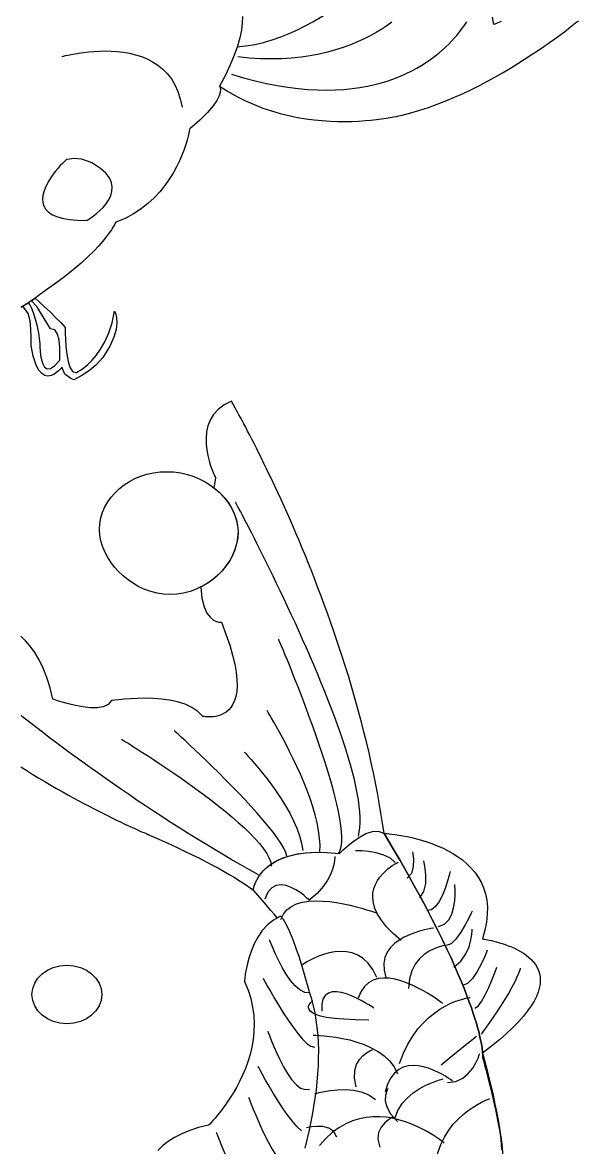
# Model space of a CAD drawing. Extents: x 40 to 170, y 25 to 272.
# Drawn here: x 98.24 to 113.9, y 102.45 to 134.14 of the extents above; entities that cross this region are included whole.
import ezdxf

# ---------------------------------------------------------------- set-up
doc = ezdxf.new("R2010")
doc.units = 0

msp = doc.modelspace()

# ---------------------------------------------------------------- linework, layer by layer
at = {"color": 250, "linetype": 'Continuous'}
for points in [[(104.2813, 133.4594), (104.532407, 133.480673), (104.783012, 133.520975), (105.031908, 133.578248), (105.277892, 133.650434), (105.519757, 133.735474), (105.7563, 133.83131), (105.986315, 133.935881), (106.208597, 134.047131), (106.421941, 134.163001), (106.625142, 134.281431), (106.816995, 134.400363), (106.996296, 134.517738), (107.161839, 134.631499), (107.312419, 134.739585), (107.446831, 134.839939), (107.56387, 134.930502), (107.662331, 135.009216), (107.74101, 135.074021), (107.798701, 135.122859), (107.834199, 135.153672), (107.8463, 135.1644)], [(104.442427, 134.308954), (104.433558, 134.12443), (104.407287, 133.924035), (104.362035, 133.707131), (104.296223, 133.473078), (104.208272, 133.221238), (104.096604, 132.950971), (103.95964, 132.661638), (103.7958, 132.3526)], [(104.442427, 134.308954), (104.433558, 134.12443), (104.407287, 133.924035), (104.362035, 133.707131), (104.296223, 133.473078), (104.208272, 133.221238), (104.096604, 132.950971), (103.95964, 132.661638), (103.7958, 132.3526)], [(103.7958, 132.3526), (104.03466, 132.198568), (104.276641, 132.060299), (104.520906, 131.937041), (104.766619, 131.828041), (105.012942, 131.732543), (105.259041, 131.649796), (105.504077, 131.579045), (105.747214, 131.519538), (105.987616, 131.47052), (106.224447, 131.431238), (106.456869, 131.400938), (106.684045, 131.378868), (106.90514, 131.364273), (107.119317, 131.356401), (107.325739, 131.354497), (107.52357, 131.357808), (107.711973, 131.365581), (107.890111, 131.377063), (108.057147, 131.391499), (108.212246, 131.408136), (108.354571, 131.426221), (108.483285, 131.445), (108.597551, 131.46372), (108.696533, 131.481627), (108.779394, 131.497968), (108.845298, 131.511989), (108.893408, 131.522937), (108.922888, 131.530059), (108.9329, 131.5326), (109.182549, 131.595858), (109.431678, 131.668409), (109.679768, 131.749481), (109.926298, 131.838305), (110.170749, 131.934109), (110.412602, 132.036123), (110.651337, 132.143576), (110.886433, 132.255698), (111.117371, 132.371717), (111.343631, 132.490864), (111.564694, 132.612366), (111.78004, 132.735455), (111.98915, 132.859358), (112.191502, 132.983306), (112.386578, 133.106528), (112.573858, 133.228252), (112.752822, 133.347708), (112.922951, 133.464127), (113.083724, 133.576736), (113.234622, 133.684765), (113.375125, 133.787443), (113.504714, 133.884001), (113.622868, 133.973666), (113.729069, 134.055669), (113.822795, 134.129239), (113.903528, 134.193605)], [(104.1263, 132.6844), (104.465405, 132.584688), (104.79393, 132.49876), (105.112011, 132.426084), (105.419785, 132.366129), (105.717387, 132.318366), (106.004953, 132.282263), (106.28262, 132.257289), (106.550524, 132.242914), (106.808801, 132.238607), (107.057586, 132.243838), (107.297016, 132.258075), (107.527228, 132.280789), (107.748356, 132.311447), (107.960537, 132.349521), (108.163907, 132.394478), (108.358603, 132.445788), (108.54476, 132.502921), (108.722514, 132.565346), (108.892002, 132.632531), (109.05336, 132.703947), (109.206722, 132.779063), (109.352227, 132.857348), (109.490009, 132.938271), (109.620206, 133.021301), (109.742952, 133.105908), (109.858384, 133.191562), (109.966638, 133.27773), (110.06785, 133.363884), (110.162156, 133.449491), (110.249693, 133.534022), (110.330595, 133.616946), (110.405001, 133.697731), (110.473044, 133.775847), (110.534863, 133.850764), (110.590592, 133.921951), (110.640367, 133.988877), (110.684326, 134.051011), (110.722603, 134.107823), (110.755335, 134.158781)], [(108.642394, 134.14722), (108.505852, 134.051743), (108.359687, 133.956675), (108.203803, 133.862814), (108.038099, 133.770957), (107.862477, 133.681899), (107.676838, 133.596438), (107.481085, 133.51537), (107.275118, 133.439492), (107.058839, 133.369601), (106.83215, 133.306493), (106.594951, 133.250964), (106.347145, 133.203812), (106.088632, 133.165833), (105.819314, 133.137823), (105.539092, 133.12058), (105.247869, 133.114899), (104.945545, 133.121578), (104.632021, 133.141412), (104.3072, 133.1752)], [(111.727313, 134.170304), (111.616784, 134.127811), (111.546274, 134.099433), (111.5215, 134.0891), (111.48556, 134.288426)], [(99.3535, 133.185), (99.364803, 133.188076), (99.397676, 133.196577), (99.450566, 133.209417), (99.521921, 133.225508), (99.610187, 133.243762), (99.713813, 133.263092), (99.831245, 133.282411), (99.960931, 133.30063), (100.101317, 133.316663), (100.250851, 133.329421), (100.407981, 133.337818), (100.571153, 133.340766), (100.738814, 133.337176), (100.909412, 133.325963), (101.081395, 133.306037), (101.253208, 133.276312), (101.423301, 133.2357), (101.590118, 133.183114), (101.752109, 133.117465), (101.90772, 133.037668), (102.055398, 132.942633), (102.193591, 132.831273), (102.320746, 132.702502), (102.43531, 132.555231), (102.53573, 132.388373), (102.620454, 132.20084), (102.687928, 131.991545), (102.7366, 131.7594)], [(103.7958, 132.3526), (103.801466, 132.342279), (103.812192, 132.310543), (103.818575, 132.256234), (103.811208, 132.178194), (103.780688, 132.075262), (103.717608, 131.946282), (103.612565, 131.790095), (103.456152, 131.605541), (103.238966, 131.391462), (102.9516, 131.1467), (102.949278, 131.132281), (102.94171, 131.090675), (102.927987, 131.024359), (102.907206, 130.93581), (102.878458, 130.827505), (102.840838, 130.701921), (102.79344, 130.561535), (102.735357, 130.408825), (102.665683, 130.246267), (102.583513, 130.076337), (102.487939, 129.901515), (102.378055, 129.724275), (102.252956, 129.547096), (102.111735, 129.372454), (101.953486, 129.202827), (101.777302, 129.04069), (101.582278, 128.888523), (101.367507, 128.7488), (101.132083, 128.624), (100.8751, 128.5166), (100.85684, 128.488512), (100.830567, 128.443639), (100.794218, 128.382452), (100.745731, 128.30542), (100.683044, 128.213011), (100.604097, 128.105696), (100.506826, 127.983944), (100.38917, 127.848223), (100.249067, 127.699004), (100.084456, 127.536756), (99.893273, 127.361947), (99.673458, 127.175048), (99.422949, 126.976528), (99.139684, 126.766855), (98.8216, 126.5465), (98.81733, 126.542948), (98.804717, 126.532627), (98.78406, 126.516037), (98.755656, 126.49368), (98.719803, 126.466056), (98.6768, 126.433668), (98.626943, 126.397017), (98.57053, 126.356602), (98.50786, 126.312927), (98.439231, 126.266491), (98.364939, 126.217796), (98.285283, 126.167344), (98.200561, 126.115634)], [(99.5014, 130.2867), (99.486616, 130.279618), (99.457483, 130.256995), (99.416273, 130.220187), (99.365258, 130.170549), (99.30671, 130.109437), (99.242903, 130.038205), (99.176107, 129.95821), (99.108596, 129.870806), (99.042641, 129.777349), (98.980515, 129.679194), (98.92449, 129.577697), (98.876838, 129.474214), (98.839832, 129.370098), (98.815743, 129.266706), (98.806845, 129.165394), (98.815408, 129.067515), (98.843706, 128.974427), (98.894011, 128.887484), (98.968595, 128.808042), (99.06973, 128.737455), (99.199688, 128.67708), (99.360742, 128.628272), (99.555164, 128.592385), (99.785226, 128.570776), (100.0532, 128.5648), (100.067737, 128.57349), (100.10788, 128.598771), (100.168422, 128.639458), (100.24416, 128.694365), (100.329889, 128.762308), (100.420404, 128.8421), (100.510501, 128.932558), (100.594974, 129.032496), (100.668619, 129.140729), (100.726231, 129.256072), (100.762605, 129.37734), (100.772538, 129.503347), (100.750823, 129.632909), (100.692257, 129.76484), (100.591634, 129.897956), (100.44375, 130.031071), (100.2434, 130.163), (100.197288, 130.185906), (100.075384, 130.236667), (99.902336, 130.288345), (99.702792, 130.314002), (99.5014, 130.2867)], [(98.5953, 126.3744), (98.71883, 126.263801), (98.863241, 126.131874), (99.018212, 125.986525), (99.173426, 125.835659), (99.318562, 125.687182), (99.4433, 125.549), (99.443261, 125.504511), (99.44502, 125.385441), (99.451389, 125.213389), (99.46518, 125.009951), (99.489205, 124.796726), (99.526278, 124.595311), (99.579209, 124.427303), (99.650813, 124.3143), (99.7439, 124.2779), (99.760716, 124.285168), (99.807809, 124.308713), (99.88015, 124.351145), (99.972707, 124.415074), (100.080451, 124.50311), (100.19835, 124.617863), (100.321374, 124.761942), (100.444493, 124.937959), (100.562675, 125.148523), (100.670891, 125.396245), (100.764109, 125.683734), (100.8373, 126.0136), (100.847896, 125.992035), (100.87082, 125.928192), (100.892782, 125.82335), (100.900488, 125.678788), (100.880645, 125.495783), (100.819961, 125.275614), (100.705144, 125.01956), (100.5229, 124.7289), (100.498166, 124.696446), (100.425226, 124.61047), (100.305975, 124.48805), (100.142307, 124.346263), (99.936118, 124.202187), (99.6893, 124.0729), (99.600711, 124.113396), (99.436189, 124.23287), (99.3476, 124.4283), (99.336906, 124.414472), (99.306691, 124.378809), (99.259755, 124.330046), (99.198896, 124.276915), (99.126915, 124.228152), (99.046611, 124.192489), (98.960783, 124.178661), (98.872232, 124.195401), (98.783756, 124.251442), (98.698155, 124.355519), (98.618229, 124.516365), (98.546778, 124.742714), (98.4866, 125.0433), (98.488565, 125.109556), (98.489214, 125.278148), (98.480682, 125.503812), (98.455099, 125.741284), (98.4046, 125.9453), (98.357187, 126.0119), (98.2569, 126.1499), (98.4065, 126.2449), (98.447072, 126.183604), (98.493033, 126.095629), (98.542353, 125.976469), (98.593, 125.821621), (98.642945, 125.626579), (98.690155, 125.386841), (98.7326, 125.0979), (98.732403, 125.069827), (98.733744, 124.995303), (98.739519, 124.888866), (98.752625, 124.765057), (98.775956, 124.638415), (98.812411, 124.52348), (98.864885, 124.434791), (98.936275, 124.386889), (99.029476, 124.394314), (99.147386, 124.471604), (99.2929, 124.6333), (99.295733, 124.685337), (99.29881, 124.818657), (99.294002, 124.999075), (99.273178, 125.192404), (99.228206, 125.364459), (99.150957, 125.481053), (99.0333, 125.508), (98.6506, 126.1366), (98.4921, 126.3023), (98.5953, 126.3744)], [(108.4264, 111.2976), (108.384481, 111.584136), (108.339198, 111.869949), (108.290676, 112.154927), (108.239037, 112.438956), (108.184407, 112.721922), (108.12691, 113.003714), (108.06667, 113.284217), (108.00381, 113.563318), (107.938456, 113.840904), (107.870731, 114.116861), (107.800759, 114.391077), (107.728665, 114.663438), (107.654572, 114.933832), (107.578606, 115.202143), (107.500889, 115.46826), (107.421547, 115.73207), (107.340703, 115.993458), (107.258481, 116.252312), (107.175006, 116.508518), (107.090403, 116.761963), (107.004794, 117.012535), (106.918304, 117.260119), (106.831057, 117.504602), (106.743178, 117.745871), (106.654791, 117.983814), (106.566019, 118.218316), (106.476987, 118.449264), (106.387819, 118.676546), (106.29864, 118.900047), (106.209573, 119.119656), (106.120742, 119.335257), (106.032272, 119.546739), (105.944288, 119.753988), (105.856912, 119.95689), (105.770269, 120.155332), (105.684483, 120.349202), (105.599679, 120.538386), (105.515981, 120.72277), (105.433513, 120.902242), (105.352398, 121.076688), (105.272762, 121.245995), (105.194728, 121.410049), (105.11842, 121.568738), (105.043963, 121.721948), (104.971481, 121.869566), (104.901097, 122.011479), (104.832937, 122.147573), (104.767124, 122.277735), (104.703782, 122.401852), (104.643036, 122.51981), (104.585009, 122.631497), (104.529826, 122.736799), (104.477612, 122.835604), (104.428489, 122.927796), (104.382583, 123.013264), (104.340017, 123.091895), (104.300916, 123.163574), (104.265404, 123.228189), (104.233604, 123.285626), (104.205642, 123.335772), (104.181641, 123.378514), (104.161725, 123.413739), (104.146019, 123.441333), (104.134647, 123.461184), (104.127732, 123.473177), (104.1254, 123.4772), (103.919915, 123.36759), (103.755028, 123.239521), (103.627105, 123.096232), (103.532514, 122.940964), (103.467622, 122.776956), (103.428797, 122.60745), (103.412406, 122.435684), (103.414817, 122.264899), (103.432396, 122.098336), (103.461512, 121.939234), (103.498532, 121.790833), (103.539822, 121.656373), (103.581751, 121.539095), (103.620686, 121.442239), (103.652994, 121.369044), (103.675043, 121.322751), (103.6832, 121.3066), (103.6365, 121.0318), (103.78285, 120.907345), (103.914591, 120.771722), (104.030211, 120.626157), (104.1282, 120.471875), (104.207045, 120.310103), (104.265234, 120.142066), (104.301257, 119.968989), (104.3136, 119.7921), (104.303125, 119.620842), (104.272424, 119.451632), (104.222585, 119.285779), (104.154694, 119.124593), (104.069838, 118.969381), (103.969104, 118.821454), (103.853578, 118.68212), (103.724348, 118.552688), (103.5825, 118.434469), (103.429122, 118.328769), (103.2653, 118.2369), (103.297814, 117.921264), (103.35773, 117.680616), (103.436711, 117.504848), (103.526418, 117.383854), (103.618512, 117.307524), (103.704656, 117.265752), (103.77651, 117.248429), (103.825738, 117.245448), (103.844, 117.2467), (103.974674, 116.909333), (104.080222, 116.601332), (104.162277, 116.321378), (104.222473, 116.068155), (104.262442, 115.840345), (104.283817, 115.636631), (104.288231, 115.455696), (104.277318, 115.296222), (104.25271, 115.156891), (104.21604, 115.036388), (104.168941, 114.933393), (104.113046, 114.84659), (104.049988, 114.774662), (103.981399, 114.716292), (103.908914, 114.670161), (103.834165, 114.634953), (103.758785, 114.60935), (103.684406, 114.592035), (103.612663, 114.58169), (103.545187, 114.576999), (103.483611, 114.576644), (103.42957, 114.579307), (103.384695, 114.583672), (103.35062, 114.58842), (103.328977, 114.592236), (103.3214, 114.5938), (103.183585, 114.732486), (103.015253, 114.844732), (102.822336, 114.933039), (102.610766, 114.999908), (102.386474, 115.047841), (102.155392, 115.079338), (101.923451, 115.0969), (101.696583, 115.103029), (101.48072, 115.100226), (101.281793, 115.090993), (101.105733, 115.077829), (100.958472, 115.063237), (100.845942, 115.049717), (100.774074, 115.039771), (100.7488, 115.0359), (100.656074, 114.928129), (100.517138, 114.863297), (100.343588, 114.83452), (100.147022, 114.834914), (99.939037, 114.857593), (99.731232, 114.895672), (99.535203, 114.942266), (99.362548, 114.990491), (99.224864, 115.033462), (99.133749, 115.064293), (99.1008, 115.0761), (99.019159, 115.400886), (98.925883, 115.693012), (98.822314, 115.954153), (98.709795, 116.185982), (98.589671, 116.390176), (98.463284, 116.568409), (98.331978, 116.722356), (98.197096, 116.853693)], [(102.3132, 121.4875), (102.508057, 121.478311), (102.6995, 121.451429), (102.886264, 121.407881), (103.067086, 121.348692), (103.240703, 121.27489), (103.405851, 121.187499), (103.561267, 121.087548), (103.705687, 120.976063), (103.837849, 120.854069), (103.956488, 120.722593), (104.060341, 120.582662), (104.148145, 120.435302), (104.218637, 120.281539), (104.270552, 120.1224), (104.302627, 119.958912), (104.3136, 119.7921), (104.303573, 119.624531), (104.27417, 119.458904), (104.226407, 119.296441), (104.161302, 119.138367), (104.07987, 118.985906), (103.983129, 118.840281), (103.872096, 118.702717), (103.747788, 118.574438), (103.61122, 118.456666), (103.46341, 118.350626), (103.305374, 118.257543), (103.13813, 118.178639), (102.962693, 118.115139), (102.780082, 118.068267), (102.591312, 118.039246), (102.3974, 118.0293), (102.214091, 118.038794), (102.034051, 118.066485), (101.858292, 118.111188), (101.687826, 118.171718), (101.523664, 118.246889), (101.36682, 118.335516), (101.218305, 118.436414), (101.07913, 118.548397), (100.950309, 118.67028), (100.832853, 118.800877), (100.727775, 118.939004), (100.636086, 119.083475), (100.558798, 119.233104), (100.496923, 119.386707), (100.451474, 119.543097), (100.423462, 119.70109), (100.4139, 119.8595), (100.423737, 120.025555), (100.452604, 120.186904), (100.499533, 120.342719), (100.563558, 120.49217), (100.64371, 120.634429), (100.739023, 120.768667), (100.84853, 120.894054), (100.971263, 121.009763), (101.106254, 121.114962), (101.252538, 121.208825), (101.409146, 121.290522), (101.575111, 121.359223), (101.749466, 121.414101), (101.931244, 121.454326), (102.119478, 121.479068), (102.3132, 121.4875)], [(107.7029, 111.2172), (107.729915, 111.332254), (107.747489, 111.458631), (107.755968, 111.595808), (107.7557, 111.743258), (107.74703, 111.900457), (107.730306, 112.06688), (107.705875, 112.242003), (107.674082, 112.4253), (107.635275, 112.616247), (107.5898, 112.814318), (107.538005, 113.018989), (107.480234, 113.229735), (107.416837, 113.446031), (107.348158, 113.667352), (107.274545, 113.893174), (107.196344, 114.122971), (107.113902, 114.356218), (107.027566, 114.592391), (106.937682, 114.830965), (106.844597, 115.071414), (106.748657, 115.313215), (106.650211, 115.555842), (106.549603, 115.79877), (106.447181, 116.041474), (106.343291, 116.28343), (106.23828, 116.524113), (106.132495, 116.762997), (106.026282, 116.999558), (105.919988, 117.233271), (105.813961, 117.463612), (105.708545, 117.690054), (105.604088, 117.912074), (105.500938, 118.129146), (105.399439, 118.340746), (105.29994, 118.546349), (105.202787, 118.745429), (105.108325, 118.937462), (105.016903, 119.121924), (104.928867, 119.298289), (104.844563, 119.466032), (104.764338, 119.624628), (104.68854, 119.773553), (104.617513, 119.912282), (104.551606, 120.04029), (104.491164, 120.157051), (104.436535, 120.262042), (104.388065, 120.354736), (104.346101, 120.434611), (104.310989, 120.501139), (104.283076, 120.553797), (104.262709, 120.59206), (104.250235, 120.615403), (104.246, 120.6233)], [(105.4519, 116.7644), (105.457613, 116.751084), (105.474236, 116.712119), (105.500996, 116.648976), (105.53712, 116.563129), (105.581835, 116.456051), (105.634367, 116.329213), (105.693943, 116.184089), (105.759791, 116.022152), (105.831137, 115.844875), (105.907207, 115.653729), (105.98723, 115.450188), (106.07043, 115.235724), (106.156036, 115.011811), (106.243274, 114.77992), (106.331372, 114.541525), (106.419554, 114.298098), (106.50705, 114.051112), (106.593085, 113.802041), (106.676886, 113.552355), (106.757681, 113.303529), (106.834695, 113.057034), (106.907156, 112.814345), (106.974291, 112.576932), (107.035326, 112.34627), (107.089488, 112.123831), (107.136004, 111.911087), (107.174101, 111.709511), (107.203006, 111.520576), (107.221946, 111.345755), (107.230146, 111.18652), (107.226836, 111.044345), (107.21124, 110.920701), (107.182585, 110.817062), (107.1401, 110.7349)], [(106.6176, 110.7751), (106.62379, 110.964912), (106.612023, 111.166102), (106.583943, 111.376827), (106.541197, 111.595243), (106.485428, 111.819507), (106.418282, 112.047774), (106.341405, 112.278202), (106.256441, 112.508948), (106.165036, 112.738166), (106.068834, 112.964015), (105.969481, 113.184651), (105.868623, 113.398229), (105.767903, 113.602908), (105.668968, 113.796842), (105.573463, 113.978189), (105.483032, 114.145105), (105.399321, 114.295747), (105.323975, 114.428271), (105.258639, 114.540833), (105.204958, 114.631591), (105.164578, 114.6987), (105.139144, 114.740318), (105.1303, 114.7546)], [(104.8891, 110.1319), (104.632661, 110.273969), (104.377644, 110.417919), (104.124183, 110.563575), (103.872414, 110.710756), (103.62247, 110.859285), (103.374487, 111.008983), (103.128598, 111.159673), (102.884938, 111.311176), (102.643642, 111.463314), (102.404843, 111.615909), (102.168677, 111.768783), (101.935278, 111.921757), (101.70478, 112.074653), (101.477318, 112.227293), (101.253027, 112.379499), (101.03204, 112.531093), (100.814492, 112.681896), (100.600518, 112.83173), (100.390252, 112.980417), (100.183828, 113.127779), (99.981382, 113.273638), (99.783047, 113.417815), (99.588958, 113.560133), (99.399249, 113.700412), (99.214056, 113.838475), (99.033512, 113.974144), (98.857751, 114.10724), (98.686909, 114.237586), (98.52112, 114.365003), (98.360517, 114.489312), (98.205237, 114.610336)], [(105.693, 110.6545), (105.660381, 110.759931), (105.602618, 110.882095), (105.521964, 111.019201), (105.420674, 111.169458), (105.301001, 111.331077), (105.165198, 111.502266), (105.015518, 111.681234), (104.854216, 111.866192), (104.683545, 112.055349), (104.505758, 112.246914), (104.32311, 112.439097), (104.137853, 112.630107), (103.95224, 112.818153), (103.768527, 113.001446), (103.588966, 113.178194), (103.41581, 113.346606), (103.251314, 113.504893), (103.09773, 113.651264), (102.957313, 113.783928), (102.832315, 113.901095), (102.724991, 114.000974), (102.637594, 114.081775), (102.572378, 114.141706), (102.531595, 114.178978), (102.5175, 114.1918)], [(101.0302, 113.9506), (101.043827, 113.942308), (101.083475, 113.918026), (101.147294, 113.878648), (101.233437, 113.825067), (101.340053, 113.758176), (101.465294, 113.67887), (101.60731, 113.58804), (101.764253, 113.48658), (101.934273, 113.375384), (102.115522, 113.255344), (102.30615, 113.127355), (102.504309, 112.992309), (102.708148, 112.851099), (102.91582, 112.704619), (103.125475, 112.553763), (103.335264, 112.399422), (103.543338, 112.242491), (103.747847, 112.083863), (103.946944, 111.924431), (104.138778, 111.765089), (104.321501, 111.606729), (104.493263, 111.450245), (104.652216, 111.296531), (104.79651, 111.146478), (104.924297, 111.000982), (105.033727, 110.860934), (105.122952, 110.727229), (105.190121, 110.60076), (105.233387, 110.482419), (105.2509, 110.3731)], [(104.4871, 113.5889), (104.50074, 113.574715), (104.539649, 113.533484), (104.600806, 113.467191), (104.681194, 113.377822), (104.777794, 113.267362), (104.887585, 113.137796), (105.00755, 112.991109), (105.13467, 112.829286), (105.265925, 112.654313), (105.398297, 112.468173), (105.528766, 112.272853), (105.654315, 112.070337), (105.771923, 111.862611), (105.878572, 111.651659), (105.971244, 111.439467), (106.046918, 111.22802), (106.102576, 111.019302), (106.1352, 110.8153)], [(98.191945, 113.173209), (98.363644, 113.064909), (98.534188, 112.959338), (98.703315, 112.856536), (98.870764, 112.75654), (99.036271, 112.659389), (99.199575, 112.565121), (99.360414, 112.473775), (99.518525, 112.385387), (99.673646, 112.299998), (99.825516, 112.217644), (99.973871, 112.138364), (100.118451, 112.062197), (100.258992, 111.989181), (100.395233, 111.919354), (100.526912, 111.852753), (100.653766, 111.789419), (100.775533, 111.729387), (100.891951, 111.672698), (101.002758, 111.619389), (101.107692, 111.569499), (101.206491, 111.523065), (101.298892, 111.480126), (101.384633, 111.44072), (101.463453, 111.404885), (101.535089, 111.372661), (101.599279, 111.344084), (101.655761, 111.319193), (101.704272, 111.298027), (101.744551, 111.280623), (101.776336, 111.26702), (101.799363, 111.257257), (101.813372, 111.251371), (101.8181, 111.2494), (102.086002, 111.131836), (102.340137, 111.017711), (102.580867, 110.906996), (102.808551, 110.799662), (103.023552, 110.695679), (103.226231, 110.595017), (103.416949, 110.497647), (103.596066, 110.40354), (103.763944, 110.312665), (103.920945, 110.224993), (104.067428, 110.140495), (104.203756, 110.059142), (104.33029, 109.980902), (104.447389, 109.905748), (104.555417, 109.833649), (104.654734, 109.764577), (104.7457, 109.6985), (104.747074, 109.708885), (104.752383, 109.738364), (104.763406, 109.784426), (104.781922, 109.844559), (104.80971, 109.91625), (104.84855, 109.996989), (104.900219, 110.084262), (104.966498, 110.175558), (105.049165, 110.268365), (105.149999, 110.360171), (105.270781, 110.448464), (105.413288, 110.530731), (105.579299, 110.604462), (105.770595, 110.667144), (105.988954, 110.716265), (106.236154, 110.749313), (106.513976, 110.763776), (106.824198, 110.757142), (107.1686, 110.7269), (107.198138, 110.756799), (107.279746, 110.835069), (107.402919, 110.94457), (107.557148, 111.068163), (107.731926, 111.188707), (107.916748, 111.289063), (108.101106, 111.35209), (108.274492, 111.360649), (108.4264, 111.2976)], [(106.204217, 102.431777), (106.26254, 102.666142), (106.316862, 102.900465), (106.366934, 103.13449), (106.41251, 103.367963), (106.453342, 103.600628), (106.489185, 103.832229), (106.519789, 104.062511), (106.544909, 104.291218), (106.564297, 104.518096), (106.577707, 104.742888), (106.58489, 104.965339), (106.585601, 105.185193), (106.579591, 105.402196), (106.566614, 105.616091), (106.546422, 105.826623), (106.518769, 106.033537), (106.483408, 106.236577), (106.44009, 106.435488), (106.38857, 106.630014), (106.3286, 106.8199), (106.318681, 106.857279), (106.290464, 106.961228), (106.246259, 107.11947), (106.188378, 107.319726), (106.11913, 107.549716), (106.040825, 107.797163), (105.955775, 108.049786), (105.866289, 108.295307), (105.774678, 108.521448), (105.683253, 108.71593), (105.594323, 108.866474), (105.5102, 108.9608), (105.4124, 108.9144), (105.327321, 109.016339), (105.226337, 109.136815), (105.113575, 109.270663), (104.993163, 109.412719), (104.869229, 109.557819), (104.7459, 109.7008), (104.748978, 109.72098), (104.757144, 109.760153), (104.772345, 109.815571), (104.796529, 109.884485), (104.831641, 109.964146), (104.87963, 110.051804), (104.942442, 110.144711), (105.022025, 110.240117), (105.120325, 110.335275), (105.23929, 110.427434), (105.380867, 110.513847), (105.547004, 110.591763), (105.739646, 110.658434), (105.960742, 110.711111), (106.212238, 110.747045), (106.496082, 110.763488), (106.81422, 110.757689), (107.1686, 110.7269), (107.198138, 110.756799), (107.279746, 110.835069), (107.402919, 110.94457), (107.557148, 111.068163), (107.731926, 111.188707), (107.916748, 111.289063), (108.101106, 111.35209), (108.274492, 111.360649), (108.4264, 111.2976), (108.658655, 110.906745), (108.877569, 110.530887), (109.083536, 110.169805), (109.276951, 109.823282), (109.458209, 109.491098), (109.627704, 109.173034), (109.78583, 108.868872), (109.932984, 108.578392), (110.069558, 108.301376), (110.195948, 108.037604), (110.312548, 107.786858), (110.419752, 107.548919), (110.517957, 107.323567), (110.607555, 107.110584), (110.688942, 106.909751), (110.762513, 106.720849), (110.828661, 106.543659), (110.887782, 106.377962), (110.940269, 106.223539), (110.986519, 106.080171), (111.026925, 105.94764), (111.061882, 105.825726), (111.091784, 105.71421), (111.117026, 105.612874), (111.138003, 105.521498), (111.15511, 105.439864), (111.168741, 105.367752), (111.17929, 105.304944), (111.187152, 105.251221), (111.192722, 105.206363), (111.196394, 105.170153), (111.198564, 105.14237), (111.199625, 105.122796), (111.199972, 105.111213), (111.2, 105.1074), (111.2031, 105.1098), (111.1963, 105.0077), (111.204075, 104.979703), (111.225852, 104.900202), (111.259305, 104.775928), (111.30211, 104.613614), (111.351944, 104.419993), (111.406482, 104.201796), (111.4634, 103.965757), (111.520373, 103.718607), (111.575078, 103.46708), (111.625189, 103.217907), (111.668383, 102.977822), (111.702335, 102.753556), (111.724722, 102.551842), (111.733218, 102.379413)], [(108.424, 111.3143), (108.4409, 111.2967), (108.4264, 111.2976), (108.424, 111.3143)], [(108.4264, 111.2976), (108.436249, 111.296981), (108.464882, 111.294858), (108.510931, 111.290837), (108.573026, 111.284521), (108.649799, 111.275514), (108.73988, 111.26342), (108.8419, 111.247844), (108.954491, 111.228388), (109.076282, 111.204658), (109.205906, 111.176257), (109.341993, 111.142789), (109.483173, 111.103858), (109.628078, 111.059069), (109.775339, 111.008024), (109.923586, 110.950329), (110.071451, 110.885587), (110.217565, 110.813403), (110.360557, 110.733379), (110.499061, 110.645121), (110.631705, 110.548232), (110.757121, 110.442316), (110.873941, 110.326978), (110.980794, 110.201821), (111.076313, 110.066449), (111.159127, 109.920466), (111.227868, 109.763477), (111.281166, 109.595085), (111.317653, 109.414894), (111.33596, 109.222508), (111.334717, 109.017532), (111.312555, 108.79957), (111.268106, 108.568224), (111.2, 108.3231), (111.206073, 108.322256), (111.223699, 108.319627), (111.251989, 108.315072), (111.290055, 108.308446), (111.337008, 108.299606), (111.39196, 108.288409), (111.454021, 108.274712), (111.522303, 108.258372), (111.595917, 108.239246), (111.673975, 108.217189), (111.755587, 108.192059), (111.839866, 108.163713), (111.925922, 108.132008), (112.012867, 108.0968), (112.099811, 108.057946), (112.185867, 108.015303), (112.270146, 107.968727), (112.351759, 107.918076), (112.429816, 107.863207), (112.503431, 107.803975), (112.571713, 107.740237), (112.633774, 107.671852), (112.688725, 107.598675), (112.735678, 107.520562), (112.773744, 107.437372), (112.802035, 107.34896), (112.819661, 107.255184), (112.825733, 107.1559), (112.819364, 107.050965), (112.799665, 106.940236), (112.765746, 106.823569), (112.716719, 106.700821), (112.651696, 106.57185), (112.569787, 106.436511), (112.470104, 106.294662), (112.351759, 106.14616), (112.213862, 105.990861), (112.055524, 105.828622), (111.875858, 105.659299), (111.673975, 105.48275), (111.448985, 105.298832), (111.2, 105.1074), (111.199972, 105.111213), (111.199625, 105.122796), (111.198564, 105.14237), (111.196394, 105.170153), (111.192722, 105.206363), (111.187152, 105.251221), (111.17929, 105.304944), (111.168741, 105.367752), (111.15511, 105.439864), (111.138003, 105.521498), (111.117026, 105.612874), (111.091784, 105.71421), (111.061882, 105.825726), (111.026925, 105.94764), (110.986519, 106.080171), (110.940269, 106.223539), (110.887782, 106.377962), (110.828661, 106.543659), (110.762513, 106.720849), (110.688942, 106.909751), (110.607555, 107.110584), (110.517957, 107.323567), (110.419752, 107.548919), (110.312548, 107.786858), (110.195948, 108.037604), (110.069558, 108.301376), (109.932984, 108.578392), (109.78583, 108.868872), (109.627704, 109.173034), (109.458209, 109.491098), (109.276951, 109.823282), (109.083536, 110.169805), (108.877569, 110.530887), (108.658655, 110.906745), (108.4264, 111.2976)], [(107.0401, 110.6421), (107.040023, 110.618443), (107.035367, 110.551744), (107.019493, 110.448415), (106.985761, 110.314866), (106.927535, 110.157508), (106.838174, 109.982752), (106.71104, 109.797008), (106.539495, 109.606687), (106.3169, 109.4182), (106.298113, 109.436278), (106.245425, 109.484009), (106.164339, 109.551638), (106.060363, 109.629407), (105.939002, 109.707563), (105.805763, 109.77635), (105.66615, 109.826012), (105.52567, 109.846793), (105.38983, 109.828937), (105.264134, 109.762691), (105.154089, 109.638297), (105.0652, 109.446)], [(108.7369, 110.4752), (108.605205, 110.598794), (108.419003, 110.687353), (108.205546, 110.746717), (107.992085, 110.782724), (107.805872, 110.801215), (107.67416, 110.808027), (107.6242, 110.809)], [(109.2263, 110.7799), (109.237358, 110.716746), (109.253513, 110.560649), (109.249239, 110.361659), (109.19901, 110.169826), (109.0773, 110.0352)], [(108.911, 108.2821), (108.683054, 108.479397), (108.498389, 108.668157), (108.353704, 108.848268), (108.245702, 109.019618), (108.171082, 109.182097), (108.126545, 109.335592), (108.108793, 109.479993), (108.114525, 109.615187), (108.140443, 109.741063), (108.183247, 109.85751), (108.239638, 109.964416), (108.306317, 110.06167), (108.379984, 110.14916), (108.457341, 110.226774), (108.535087, 110.294402), (108.609925, 110.351931), (108.678554, 110.399251), (108.737675, 110.436249), (108.783989, 110.462814), (108.814197, 110.478835), (108.825, 110.4842)], [(109.439, 109.482), (109.550319, 109.662667), (109.598985, 109.884704), (109.603913, 110.115013), (109.584015, 110.320496), (109.558206, 110.468058), (109.5454, 110.5246)], [(110.2901, 110.2267), (110.28079, 110.186654), (110.253444, 110.079709), (110.208937, 109.925656), (110.148143, 109.744284), (110.071938, 109.555383), (109.981196, 109.378744), (109.876793, 109.234158), (109.759602, 109.141413), (109.6305, 109.1203)], [(109.965, 108.6776), (110.129142, 108.739346), (110.249974, 108.859211), (110.333904, 109.019737), (110.38734, 109.203466), (110.41669, 109.392938), (110.428363, 109.570696), (110.428767, 109.719282), (110.42431, 109.821236), (110.4214, 109.8591)], [(105.5218, 108.867), (105.592083, 109.019682), (105.691742, 109.14252), (105.816985, 109.237982), (105.964017, 109.308537), (106.129049, 109.356652), (106.308286, 109.384797), (106.497937, 109.395438), (106.69421, 109.391044), (106.893311, 109.374084), (107.091449, 109.347025), (107.284831, 109.312335), (107.469666, 109.272484), (107.642159, 109.229938), (107.79852, 109.187166), (107.934956, 109.146636), (108.047674, 109.110816), (108.132883, 109.082175), (108.186789, 109.06318), (108.2056, 109.0563)], [(110.9048, 109.1072), (110.880136, 109.052245), (110.812724, 108.910865), (110.712431, 108.71829), (110.589124, 108.509747), (110.452672, 108.320465), (110.312941, 108.185673), (110.1798, 108.1406)], [(105.5102, 108.9608), (105.311497, 108.854517), (105.140317, 108.717168), (104.994636, 108.555637), (104.872431, 108.37681), (104.771679, 108.187574), (104.690357, 107.994813), (104.626442, 107.805413), (104.577911, 107.626261), (104.54274, 107.464241), (104.518906, 107.326239), (104.504387, 107.219141), (104.49716, 107.149833), (104.4952, 107.1252), (104.595707, 106.881636), (104.671468, 106.64032), (104.724182, 106.401847), (104.755547, 106.166814), (104.767262, 105.935818), (104.761026, 105.709454), (104.738536, 105.488319), (104.701491, 105.273009), (104.651591, 105.064121), (104.590533, 104.862251), (104.520016, 104.667995), (104.441739, 104.48195), (104.3574, 104.304712), (104.268698, 104.136878), (104.17733, 103.979043), (104.084997, 103.831805), (103.993396, 103.695758), (103.904226, 103.571501), (103.819185, 103.459629), (103.739972, 103.360738), (103.668286, 103.275425), (103.605824, 103.204286), (103.554286, 103.147918), (103.515371, 103.106917), (103.490776, 103.081879), (103.4822, 103.0734), (103.204022, 103.006487), (102.952491, 102.926259), (102.726378, 102.833855), (102.524455, 102.730415), (102.345494, 102.617077), (102.188267, 102.494981), (102.051545, 102.365267)], [(106.204217, 102.431777), (106.26254, 102.666142), (106.316862, 102.900465), (106.366934, 103.13449), (106.41251, 103.367963), (106.453342, 103.600628), (106.489185, 103.832229), (106.519789, 104.062511), (106.544909, 104.291218), (106.564297, 104.518096), (106.577707, 104.742888), (106.58489, 104.965339), (106.585601, 105.185193), (106.579591, 105.402196), (106.566614, 105.616091), (106.546422, 105.826623), (106.518769, 106.033537), (106.483408, 106.236577), (106.44009, 106.435488), (106.38857, 106.630014), (106.3286, 106.8199), (106.318681, 106.857279), (106.290464, 106.961228), (106.246259, 107.11947), (106.188378, 107.319726), (106.11913, 107.549716), (106.040825, 107.797163), (105.955775, 108.049786), (105.866289, 108.295307), (105.774678, 108.521448), (105.683253, 108.71593), (105.594323, 108.866474), (105.5102, 108.9608)], [(109.8228, 108.6262), (109.803194, 108.623591), (109.748205, 108.615008), (109.66358, 108.599318), (109.555064, 108.575386), (109.428404, 108.542078), (109.289344, 108.498261), (109.143632, 108.442801), (108.997013, 108.374563), (108.855232, 108.292413), (108.724035, 108.195219), (108.609169, 108.081845), (108.51638, 107.951158), (108.451412, 107.802024), (108.420012, 107.633309), (108.427926, 107.443879), (108.4809, 107.2326)], [(110.3946, 107.523), (110.591946, 107.700857), (110.730587, 107.900329), (110.820854, 108.103563), (110.873077, 108.292708), (110.897588, 108.449914), (110.904719, 108.557328), (110.9048, 108.5971)], [(106.3286, 106.8062), (106.1924, 106.816541), (106.056513, 106.88528), (105.923139, 107.001114), (105.794474, 107.152741), (105.672716, 107.328858), (105.560063, 107.518162), (105.458711, 107.709353), (105.370859, 107.891126), (105.298705, 108.05218), (105.244445, 108.181212), (105.210277, 108.266919), (105.1984, 108.298)], [(110.1412, 108.1415), (110.117413, 108.137233), (110.052191, 108.122128), (109.954742, 108.092734), (109.834273, 108.045595), (109.699992, 107.977259), (109.561108, 107.884272), (109.426827, 107.76318), (109.306358, 107.610531), (109.208909, 107.42287), (109.143687, 107.196744), (109.1199, 106.9287)], [(108.2214, 107.2338), (108.109995, 107.457959), (107.982063, 107.63533), (107.840611, 107.770197), (107.688643, 107.866846), (107.529162, 107.929564), (107.365174, 107.962635), (107.199683, 107.970346), (107.035693, 107.956983), (106.876209, 107.926831), (106.724236, 107.884175), (106.582778, 107.833302), (106.45484, 107.778498), (106.343426, 107.724047), (106.25154, 107.674236), (106.182187, 107.633351), (106.138373, 107.605677), (106.1231, 107.5955)], [(111.3344, 108.0063), (111.312638, 107.951266), (111.252363, 107.809338), (111.161088, 107.615272), (111.04633, 107.403828), (110.915603, 107.209762), (110.776421, 107.067834), (110.6363, 107.0128)], [(99.493, 107.5828), (99.690605, 107.565997), (99.87485, 107.517828), (100.041733, 107.441651), (100.18725, 107.340825), (100.307398, 107.218708), (100.398175, 107.078659), (100.455577, 106.924037), (100.4756, 106.7582), (100.455577, 106.592363), (100.398175, 106.437741), (100.307398, 106.297692), (100.18725, 106.175575), (100.041733, 106.074749), (99.87485, 105.998572), (99.690605, 105.950403), (99.493, 105.9336), (99.295362, 105.950403), (99.111092, 105.998572), (98.944192, 106.074749), (98.798663, 106.175575), (98.678507, 106.297692), (98.587727, 106.437741), (98.530324, 106.592363), (98.5103, 106.7582), (98.530324, 106.924037), (98.587727, 107.078659), (98.678507, 107.218708), (98.798662, 107.340825), (98.944192, 107.441651), (99.111092, 107.517828), (99.295362, 107.565997), (99.493, 107.5828)], [(110.9853, 106.3684), (111.073509, 106.425735), (111.172419, 106.560155), (111.275107, 106.745544), (111.37465, 106.955788), (111.464124, 107.16477), (111.536606, 107.346377), (111.585173, 107.474492), (111.6029, 107.523)], [(111.1733, 105.6434), (111.410766, 105.971001), (111.612404, 106.265682), (111.780996, 106.527805), (111.919327, 106.757732), (112.030182, 106.955827), (112.116343, 107.122451), (112.180596, 107.257967), (112.225724, 107.362738), (112.254511, 107.437125), (112.269742, 107.481492), (112.2742, 107.4962)], [(105.0176, 107.213), (105.032904, 107.184663), (105.076379, 107.10532), (105.144367, 106.983472), (105.233212, 106.82762), (105.339255, 106.646265), (105.458841, 106.447908), (105.588313, 106.24105), (105.724012, 106.034192), (105.862282, 105.835835), (105.999466, 105.65448), (106.131907, 105.498628), (106.255948, 105.37678), (106.367931, 105.297437), (106.4642, 105.2691)], [(110.0774, 106.5031), (110.063458, 106.513882), (110.023312, 106.544038), (109.959484, 106.590279), (109.874495, 106.649319), (109.770867, 106.71787), (109.651121, 106.792645), (109.517779, 106.870357), (109.373362, 106.947718), (109.220391, 107.02144), (109.061388, 107.088238), (108.898874, 107.144822), (108.73537, 107.187906), (108.573399, 107.214203), (108.415482, 107.220426), (108.264139, 107.203286), (108.121893, 107.159497), (107.991264, 107.085771), (107.874775, 106.978821), (107.774947, 106.83536), (107.6943, 106.6521)], [(108.1411, 106.3755), (108.123444, 106.3874), (108.073654, 106.41984), (107.996498, 106.467925), (107.896747, 106.526763), (107.779168, 106.591459), (107.648529, 106.657123), (107.509601, 106.718859), (107.36715, 106.771775), (107.225946, 106.810978), (107.090758, 106.831574), (106.966354, 106.828671), (106.857503, 106.797375), (106.768973, 106.732793), (106.705534, 106.630032), (106.671953, 106.484199), (106.673, 106.2904)], [(108.0013, 106.0376), (107.618042, 106.043011), (107.294796, 106.058359), (107.026815, 106.082321), (106.809351, 106.11357), (106.637655, 106.150782), (106.506981, 106.192632), (106.412578, 106.237794), (106.349701, 106.284944), (106.3136, 106.332756), (106.299528, 106.379906), (106.302737, 106.425068), (106.318478, 106.466918), (106.342005, 106.50413), (106.368568, 106.535379), (106.393421, 106.559341), (106.411814, 106.574689), (106.419, 106.5801)], [(108.8602, 104.817), (108.971909, 105.104028), (109.097807, 105.359972), (109.235191, 105.5866), (109.381353, 105.785677), (109.533589, 105.958971), (109.689194, 106.108248), (109.845461, 106.235275), (109.999686, 106.341819), (110.149163, 106.429647), (110.291187, 106.500526), (110.423052, 106.556222), (110.542052, 106.598502), (110.645483, 106.629133), (110.730638, 106.649881), (110.794813, 106.662514), (110.835302, 106.668798), (110.8494, 106.6705)], [(105.1532, 105.7212), (105.164106, 105.690086), (105.195506, 105.603906), (105.245425, 105.473401), (105.311888, 105.309313), (105.39292, 105.122385), (105.486545, 104.923357), (105.590788, 104.722972), (105.703673, 104.531971), (105.823225, 104.361097), (105.947469, 104.221091), (106.07443, 104.122695), (106.202132, 104.076651), (106.3286, 104.0937)], [(106.4255, 105.6114), (106.44765, 105.611135), (106.510668, 105.609281), (106.609408, 105.604248), (106.738723, 105.594447), (106.893468, 105.578288), (107.068496, 105.554183), (107.258659, 105.520542), (107.458812, 105.475775), (107.663809, 105.418293), (107.868503, 105.346507), (108.067747, 105.258828), (108.256395, 105.153666), (108.429301, 105.029431), (108.581318, 104.884535), (108.7073, 104.717388), (108.8021, 104.5264)], [(110.0356, 104.7718), (110.261511, 104.959226), (110.470025, 105.130828), (110.654816, 105.281864), (110.809556, 105.407591), (110.927918, 105.503268), (111.003575, 105.564152), (111.0302, 105.5855)], [(107.6426, 104.1587), (107.592016, 104.404301), (107.599798, 104.61209), (107.651952, 104.784448), (107.734481, 104.923757), (107.833389, 105.032398), (107.934681, 105.112752), (108.024361, 105.167199), (108.088433, 105.198122), (108.1129, 105.2079)], [(110.2165, 104.2745), (110.450037, 104.309468), (110.643839, 104.401656), (110.800556, 104.531991), (110.922837, 104.6814), (111.013333, 104.830809), (111.074692, 104.961144), (111.109565, 105.053332), (111.1206, 105.0883)], [(111.2, 105.1074), (111.206761, 105.082816), (111.225827, 105.012479), (111.255374, 104.901512), (111.293575, 104.755039), (111.338606, 104.578182), (111.388641, 104.376064), (111.441856, 104.153808), (111.496425, 103.916537), (111.550523, 103.669375), (111.602324, 103.417444), (111.650004, 103.165867), (111.691737, 102.919767), (111.725699, 102.684268), (111.750063, 102.464491), (111.763005, 102.265561), (111.7627, 102.0926)], [(106.1026, 102.9183), (105.974114, 103.039336), (105.839504, 103.193498), (105.702067, 103.372466), (105.5651, 103.567919), (105.431899, 103.771537), (105.305762, 103.975), (105.189986, 104.169988), (105.087867, 104.348181), (105.002702, 104.501259), (104.937788, 104.620902), (104.896421, 104.698789), (104.8819, 104.7266)], [(110.3521, 104.3197), (110.338333, 104.329924), (110.298891, 104.357962), (110.236567, 104.39986), (110.154149, 104.451665), (110.05443, 104.509423), (109.9402, 104.569181), (109.814249, 104.626987), (109.679369, 104.678886), (109.53835, 104.720925), (109.393983, 104.749151), (109.249058, 104.759611), (109.106367, 104.748352), (108.968699, 104.71142), (108.838847, 104.644861), (108.7196, 104.544723), (108.613749, 104.407053), (108.524086, 104.227896), (108.4534, 104.0033)], [(108.7419, 103.2963), (108.825162, 103.50687), (108.943409, 103.69105), (109.087599, 103.850176), (109.248691, 103.985582), (109.417641, 104.098604), (109.585408, 104.190575), (109.742948, 104.262832), (109.88122, 104.316708), (109.99118, 104.353538), (110.063788, 104.374657), (110.09, 104.3814)], [(106.4771, 103.9581), (106.509496, 103.967708), (106.599863, 103.991574), (106.737971, 104.022257), (106.91359, 104.052321), (107.116487, 104.074325), (107.336434, 104.080831), (107.5632, 104.064401), (107.786553, 104.017594), (107.996263, 103.932974), (108.1821, 103.8031)], [(108.5438, 104.1131), (108.528285, 104.088694), (108.495597, 104.019094), (108.466523, 103.909726), (108.46185, 103.766017), (108.502364, 103.593392), (108.608852, 103.397277), (108.8021, 103.1831)], [(104.6107, 103.8676), (104.61981, 103.842903), (104.646036, 103.773266), (104.687721, 103.665368), (104.743209, 103.525891), (104.810843, 103.361515), (104.888968, 103.178919), (104.975925, 102.984785), (105.070059, 102.785793), (105.169714, 102.588623), (105.273232, 102.399955), (105.378958, 102.22647), (105.485234, 102.074848), (105.590405, 101.95177), (105.692813, 101.863916), (105.790803, 101.817966), (105.882717, 101.8206), (105.9669, 101.8785)], [(109.8598, 101.7509), (109.887999, 102.03426), (109.945096, 102.293054), (110.026852, 102.528151), (110.129028, 102.740417), (110.247387, 102.930719), (110.37769, 103.099924), (110.515699, 103.2489), (110.657175, 103.378512), (110.79788, 103.489629), (110.933575, 103.583118), (111.060023, 103.659844), (111.172984, 103.720677), (111.268221, 103.766481), (111.341495, 103.798125), (111.388567, 103.816476), (111.4052, 103.8224)], [(107.0978, 102.7374), (107.009039, 102.896903), (106.870808, 102.990837), (106.706116, 103.034159), (106.537971, 103.041821), (106.389382, 103.028779), (106.283355, 103.009987), (106.2429, 103.0004)], [(110.1229, 102.573), (110.11328, 102.580875), (110.085087, 102.603168), (110.039317, 102.637886), (109.976968, 102.683033), (109.899038, 102.736614), (109.806525, 102.796635), (109.700425, 102.8611), (109.581736, 102.928014), (109.451456, 102.995383), (109.310583, 103.061211), (109.160114, 103.123504), (109.001046, 103.180266), (108.834378, 103.229503), (108.661106, 103.26922), (108.482229, 103.297421), (108.298743, 103.312112), (108.111647, 103.311297), (107.921937, 103.292983), (107.730612, 103.255173), (107.53867, 103.195874), (107.347106, 103.113089), (107.15692, 103.004824), (106.969109, 102.869084), (106.784669, 102.703875), (106.6046, 102.5072)], [(108.6676, 103.2985), (108.634901, 103.281272), (108.55368, 103.229588), (108.449254, 103.143451), (108.346938, 103.022862), (108.272046, 102.867822), (108.249895, 102.678334), (108.3058, 102.4544)], [(105.1984, 100.0702), (105.105783, 100.140549), (105.004663, 100.251976), (104.896862, 100.398629), (104.784203, 100.574655), (104.668507, 100.774203), (104.551596, 100.991418), (104.435293, 101.22045), (104.321419, 101.455445), (104.211796, 101.690551), (104.108247, 101.919916), (104.012593, 102.137687), (103.926656, 102.338011), (103.852259, 102.515036), (103.791222, 102.662911), (103.745369, 102.775781), (103.716521, 102.847795), (103.7065, 102.8731)]]:
    msp.add_lwpolyline(points, dxfattribs=at)

doc.saveas('drawing.dxf')
